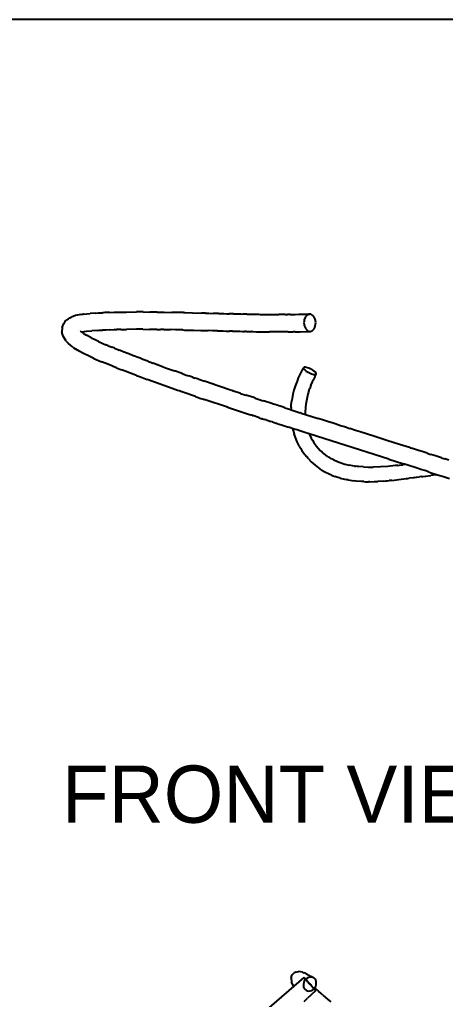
# Model space of a CAD drawing. Header units: millimetres. Extents: x -615 to -131, y -243 to 90.
# Drawn here: x -430.9 to -382.2, y -21.9 to 89.9 of the extents above; entities that cross this region are included whole.
import ezdxf

# ---------------------------------------------------------------- set-up
doc = ezdxf.new("R2010")
doc.units = ezdxf.units.MM
for name, color, linetype in [('BORDER', 7, 'Continuous'), ('HIDDEN', 8, 'Continuous'), ('TEXT', 5, 'Continuous'), ('VISIBLE', 7, 'Continuous')]:
    doc.layers.add(name, color=color, linetype=linetype)

msp = doc.modelspace()

# ---------------------------------------------------------------- linework, layer by layer
at = {"layer": 'BORDER'}
msp.add_lwpolyline([(-615.3, -243.41), (-131.5, -243.41), (-131.5, 89.89), (-615.3, 89.89)], close=True, dxfattribs=at)
at = {"layer": 'HIDDEN'}
for points in [[(-398.19, 55.98), (-398.27, 55.82)], [(-398.09, 56.1), (-398.19, 55.98)], [(-397.98, 56.2), (-398.09, 56.1)], [(-397.85, 56.26), (-397.98, 56.2)], [(-397.72, 56.29), (-397.85, 56.26)], [(-398.36, 55.47), (-398.37, 55.3)], [(-398.37, 55.3), (-398.35, 55.11)], [(-398.33, 55.64), (-398.36, 55.47)], [(-398.35, 55.11), (-398.31, 54.92)], [(-398.27, 55.82), (-398.33, 55.64)], [(-398.31, 54.92), (-398.25, 54.75)], [(-398.25, 54.75), (-398.17, 54.6)], [(-398.17, 54.6), (-398.06, 54.48)], [(-398.06, 54.48), (-397.95, 54.38)], [(-397.95, 54.38), (-397.82, 54.33)], [(-397.82, 54.33), (-397.68, 54.31)], [(-398.4, -20.01), (-398.44, -20.18)], [(-398.33, -19.85), (-398.4, -20.01)], [(-398.24, -19.7), (-398.33, -19.85)], [(-398.17, -19.64), (-398.24, -19.7)], [(-398.44, -20.18), (-398.44, -20.35)], [(-398.44, -20.35), (-398.41, -20.51)], [(-398.41, -20.51), (-398.34, -20.66)], [(-398.34, -20.66), (-398.25, -20.78)], [(-398.25, -20.78), (-398.13, -20.87)], [(-398.13, -20.87), (-397.98, -20.93)], [(-397.98, -20.93), (-397.83, -20.96)], [(-397.83, -20.96), (-397.67, -20.95)], [(-397.67, -20.95), (-397.51, -20.9)], [(-397.51, -20.9), (-397.36, -20.81)], [(-397.36, -20.81), (-397.23, -20.7)], [(-397.23, -20.7), (-397.22, -20.69)]]:
    msp.add_lwpolyline(points, dxfattribs=at)
at = {"layer": 'VISIBLE'}
for points in [[(-425.13, 55.85), (-424.88, 55.97)], [(-424.75, 56.02), (-424.88, 55.97)], [(-424.46, 56.11), (-424.75, 56.02)], [(-423.87, 56.23), (-424.46, 56.11)], [(-423.87, 56.23), (-423.72, 56.26)], [(-423.72, 56.26), (-423.63, 56.27)], [(-423.54, 56.28), (-423.63, 56.27)], [(-423.54, 56.28), (-422.8, 56.36)], [(-422.14, 56.4), (-422.8, 56.36)], [(-422.14, 56.4), (-421.83, 56.42)], [(-421.83, 56.42), (-421.65, 56.43)], [(-421.65, 56.43), (-421.4, 56.44)], [(-421.3, 56.44), (-421.4, 56.44)], [(-421.1, 56.45), (-421.3, 56.44)], [(-420.57, 56.47), (-421.1, 56.45)], [(-420.57, 56.47), (-420.04, 56.49)], [(-420.04, 56.49), (-419.98, 56.49)], [(-419.98, 56.49), (-419.77, 56.49)], [(-419.77, 56.49), (-419.24, 56.51)], [(-419.24, 56.51), (-418.64, 56.52)], [(-418.64, 56.52), (-417.49, 56.53)], [(-416.75, 56.53), (-417.49, 56.53)], [(-416.75, 56.53), (-415.97, 56.52)], [(-415.75, 56.52), (-415.97, 56.52)], [(-415.33, 56.52), (-415.75, 56.52)], [(-415.13, 56.51), (-415.33, 56.52)], [(-415.13, 56.51), (-414.75, 56.51)], [(-414.75, 56.51), (-414.34, 56.5)], [(-414.34, 56.5), (-413.45, 56.48)], [(-412.89, 56.47), (-413.45, 56.48)], [(-412.15, 56.46), (-412.89, 56.47)], [(-412.15, 56.46), (-411.93, 56.45)], [(-411.93, 56.45), (-411.11, 56.43)], [(-411.11, 56.43), (-410.08, 56.4)], [(-409.63, 56.39), (-410.08, 56.4)], [(-409.63, 56.39), (-409.22, 56.38)], [(-409.22, 56.38), (-408.74, 56.37)], [(-408.28, 56.36), (-408.74, 56.37)], [(-408.15, 56.36), (-408.28, 56.36)], [(-408.15, 56.36), (-408.03, 56.35)], [(-408.03, 56.35), (-407.92, 56.35)], [(-407.92, 56.35), (-407.53, 56.34)], [(-407.53, 56.34), (-407.17, 56.33)], [(-407.17, 56.33), (-406.91, 56.33)], [(-406.79, 56.32), (-406.91, 56.33)], [(-406.43, 56.31), (-406.79, 56.32)], [(-406.43, 56.31), (-406.07, 56.31)], [(-406.07, 56.31), (-405.67, 56.3)], [(-405.67, 56.3), (-405.6, 56.3)], [(-405.6, 56.3), (-405.35, 56.29)], [(-405.13, 56.29), (-405.35, 56.29)], [(-404.89, 56.28), (-405.13, 56.29)], [(-404.89, 56.28), (-404.37, 56.27)], [(-404.37, 56.27), (-404.27, 56.27)], [(-404.27, 56.27), (-404.18, 56.27)], [(-404.18, 56.27), (-403.76, 56.26)], [(-403.76, 56.26), (-403.57, 56.26)], [(-403.57, 56.26), (-403.39, 56.25)], [(-403.39, 56.25), (-402.92, 56.25)], [(-402.92, 56.25), (-402.25, 56.24)], [(-402.25, 56.24), (-401.23, 56.24)], [(-401.08, 56.24), (-401.23, 56.24)], [(-400.99, 56.24), (-401.08, 56.24)], [(-400.51, 56.24), (-400.99, 56.24)], [(-400.51, 56.24), (-400.27, 56.24)], [(-399.94, 56.24), (-400.27, 56.24)], [(-399.94, 56.24), (-399.71, 56.24)], [(-399.71, 56.24), (-399.37, 56.25)], [(-399.37, 56.25), (-398.94, 56.26)], [(-398.94, 56.26), (-398.82, 56.26)], [(-398.82, 56.26), (-397.72, 56.29)], [(-397.59, 56.28), (-397.72, 56.29)], [(-397.47, 56.22), (-397.59, 56.28)], [(-397.35, 56.14), (-397.47, 56.22)], [(-397.24, 56.02), (-397.35, 56.14)], [(-397.16, 55.87), (-397.24, 56.02)], [(-426, 54.75), (-425.82, 55.22)], [(-425.67, 55.43), (-425.82, 55.22)], [(-425.67, 55.43), (-425.49, 55.61)], [(-425.34, 55.72), (-425.49, 55.61)], [(-425.34, 55.72), (-425.28, 55.76)], [(-425.28, 55.76), (-425.13, 55.85)], [(-397.09, 55.7), (-397.16, 55.87)], [(-397.14, 54.76), (-397.08, 54.94)], [(-397.05, 55.51), (-397.09, 55.7)], [(-397.08, 54.94), (-397.04, 55.12)], [(-397.03, 55.32), (-397.05, 55.51)], [(-397.04, 55.12), (-397.03, 55.32)], [(-426, 54.75), (-426.02, 54.24)], [(-425.89, 53.77), (-426.02, 54.24)], [(-425.66, 53.38), (-425.89, 53.77)], [(-424.07, 54.55), (-424.07, 54.56)], [(-423.92, 54.38), (-423.94, 54.39)], [(-423.92, 54.38), (-423.81, 54.28)], [(-423.81, 54.28), (-423.61, 54.12)], [(-423.74, 54.25), (-423.76, 54.24)], [(-423.74, 54.25), (-423.52, 54.29)], [(-423.54, 54.07), (-423.61, 54.12)], [(-423.54, 54.07), (-423.23, 53.87)], [(-423.52, 54.29), (-423.4, 54.3)], [(-423.4, 54.3), (-423.22, 54.33)], [(-422.62, 53.53), (-423.23, 53.87)], [(-423.22, 54.33), (-422.62, 54.39)], [(-421.94, 54.43), (-422.62, 54.39)], [(-421.94, 54.43), (-421.78, 54.44)], [(-421.78, 54.44), (-421.57, 54.45)], [(-421.57, 54.45), (-421.37, 54.46)], [(-421.25, 54.46), (-421.37, 54.46)], [(-421.02, 54.47), (-421.25, 54.46)], [(-420.6, 54.49), (-421.02, 54.47)], [(-420.6, 54.49), (-420.03, 54.51)], [(-419.98, 54.51), (-420.03, 54.51)], [(-419.98, 54.51), (-419.74, 54.51)], [(-419.28, 54.52), (-419.74, 54.51)], [(-419.28, 54.52), (-419.26, 54.53)], [(-419.26, 54.53), (-419.2, 54.53)], [(-419.2, 54.53), (-418.64, 54.54)], [(-417.5, 54.55), (-418.64, 54.54)], [(-416.78, 54.55), (-417.5, 54.55)], [(-416.78, 54.55), (-416.01, 54.54)], [(-415.78, 54.54), (-416.01, 54.54)], [(-415.39, 54.54), (-415.78, 54.54)], [(-415.18, 54.53), (-415.39, 54.54)], [(-415.18, 54.53), (-414.77, 54.53)], [(-414.39, 54.52), (-414.77, 54.53)], [(-414.39, 54.52), (-413.6, 54.51)], [(-413.05, 54.5), (-413.6, 54.51)], [(-412.19, 54.48), (-413.05, 54.5)], [(-412.19, 54.48), (-412, 54.47)], [(-412, 54.47), (-410.98, 54.45)], [(-410.98, 54.45), (-410.15, 54.43)], [(-410.15, 54.43), (-409.74, 54.42)], [(-409.74, 54.42), (-409.3, 54.4)], [(-408.81, 54.39), (-409.3, 54.4)], [(-408.35, 54.38), (-408.81, 54.39)], [(-408.24, 54.38), (-408.35, 54.38)], [(-408.24, 54.38), (-408.1, 54.37)], [(-408.1, 54.37), (-407.98, 54.37)], [(-407.98, 54.37), (-407.62, 54.36)], [(-407.62, 54.36), (-407.24, 54.35)], [(-407.24, 54.35), (-406.99, 54.35)], [(-406.99, 54.35), (-406.86, 54.34)], [(-406.52, 54.34), (-406.86, 54.34)], [(-406.52, 54.34), (-406.14, 54.33)], [(-406.14, 54.33), (-405.75, 54.32)], [(-405.75, 54.32), (-405.68, 54.32)], [(-405.68, 54.32), (-405.4, 54.31)], [(-405.4, 54.31), (-405.15, 54.31)], [(-404.96, 54.3), (-405.15, 54.31)], [(-404.96, 54.3), (-404.87, 54.3)], [(-404.87, 54.3), (-404.33, 54.29)], [(-404.26, 54.29), (-404.33, 54.29)], [(-404.26, 54.29), (-403.81, 54.28)], [(-403.81, 54.28), (-403.66, 54.28)], [(-403.66, 54.28), (-403.46, 54.28)], [(-403.46, 54.28), (-402.95, 54.27)], [(-402.95, 54.27), (-402.29, 54.26)], [(-401.26, 54.26), (-402.29, 54.26)], [(-401.11, 54.26), (-401.26, 54.26)], [(-401.01, 54.26), (-401.11, 54.26)], [(-400.52, 54.26), (-401.01, 54.26)], [(-400.18, 54.26), (-400.52, 54.26)], [(-400.18, 54.26), (-399.94, 54.26)], [(-399.94, 54.26), (-399.6, 54.27)], [(-399.37, 54.27), (-399.6, 54.27)], [(-399.37, 54.27), (-398.91, 54.28)], [(-398.91, 54.28), (-398.8, 54.28)], [(-398.8, 54.28), (-397.68, 54.31)], [(-397.68, 54.31), (-397.56, 54.33)], [(-397.56, 54.33), (-397.43, 54.39)], [(-397.43, 54.39), (-397.32, 54.48)], [(-397.32, 54.48), (-397.22, 54.61)], [(-397.22, 54.61), (-397.14, 54.76)], [(-425.52, 53.2), (-425.66, 53.38)], [(-425.52, 53.2), (-425.3, 52.96)], [(-425.02, 52.7), (-425.3, 52.96)], [(-424.96, 52.66), (-425.02, 52.7)], [(-424.86, 52.58), (-424.96, 52.66)], [(-424.72, 52.48), (-424.86, 52.58)], [(-422.62, 53.53), (-422.6, 53.52)], [(-422.41, 53.42), (-422.6, 53.52)], [(-422.29, 53.37), (-422.41, 53.42)], [(-421.84, 53.16), (-422.29, 53.37)], [(-421.84, 53.16), (-421.33, 52.93)], [(-421.33, 52.93), (-421.01, 52.79)], [(-420.72, 52.67), (-421.01, 52.79)], [(-420.72, 52.67), (-420.3, 52.5)], [(-424.72, 52.48), (-424.43, 52.29)], [(-423.96, 52.03), (-424.43, 52.29)], [(-423.62, 51.82), (-423.96, 52.03)], [(-422.83, 51.43), (-423.62, 51.82)], [(-420.01, 52.38), (-420.3, 52.5)], [(-420.01, 52.38), (-419.65, 52.24)], [(-419.65, 52.24), (-419.5, 52.18)], [(-419.35, 52.12), (-419.5, 52.18)], [(-419.03, 51.99), (-419.35, 52.12)], [(-418.48, 51.78), (-419.03, 51.99)], [(-418.38, 51.74), (-418.48, 51.78)], [(-417.96, 51.58), (-418.38, 51.74)], [(-417.63, 51.45), (-417.96, 51.58)], [(-417.42, 51.37), (-417.63, 51.45)], [(-422.61, 51.33), (-422.83, 51.43)], [(-422.39, 51.23), (-422.61, 51.33)], [(-422.39, 51.23), (-421.49, 50.85)], [(-420.97, 50.63), (-421.49, 50.85)], [(-420.32, 50.37), (-420.97, 50.63)], [(-420.17, 50.31), (-420.32, 50.37)], [(-417.1, 51.25), (-417.42, 51.37)], [(-416.77, 51.12), (-417.1, 51.25)], [(-416.44, 51), (-416.77, 51.12)], [(-416.13, 50.88), (-416.44, 51)], [(-416.13, 50.88), (-415.9, 50.8)], [(-415.9, 50.8), (-415.59, 50.68)], [(-415.13, 50.51), (-415.59, 50.68)], [(-415.04, 50.48), (-415.13, 50.51)], [(-415.04, 50.48), (-414.54, 50.3)], [(-420.09, 50.28), (-420.17, 50.31)], [(-419.77, 50.16), (-420.09, 50.28)], [(-419.77, 50.16), (-419.2, 49.94)], [(-419.11, 49.9), (-419.2, 49.94)], [(-418.78, 49.77), (-419.11, 49.9)], [(-417.82, 49.41), (-418.78, 49.77)], [(-417.49, 49.28), (-417.82, 49.41)], [(-417.49, 49.28), (-417.17, 49.16)], [(-414.54, 50.3), (-414.17, 50.17)], [(-414.17, 50.17), (-413.16, 49.81)], [(-412.27, 49.49), (-413.16, 49.81)], [(-412.27, 49.49), (-412.03, 49.41)], [(-412.03, 49.41), (-411.81, 49.33)], [(-411.81, 49.33), (-411.66, 49.28)], [(-411.66, 49.28), (-411.54, 49.24)], [(-411.35, 49.17), (-411.54, 49.24)], [(-398.84, 49.39), (-399.02, 49)], [(-398.72, 49.64), (-398.84, 49.39)], [(-398.53, 49.99), (-398.72, 49.64)], [(-398.53, 49.99), (-398.44, 50.17)], [(-398.4, 50.2), (-398.44, 50.17)], [(-398.44, 50.17), (-398.44, 50.11)], [(-398.44, 50.17), (-398.44, 50.17)], [(-398.44, 50.11), (-398.41, 50.04)], [(-398.41, 50.04), (-398.34, 49.96)], [(-398.33, 50.22), (-398.4, 50.2)], [(-398.34, 49.96), (-398.25, 49.88)], [(-398.24, 50.22), (-398.33, 50.22)], [(-398.25, 49.88), (-398.12, 49.79)], [(-398.11, 50.2), (-398.24, 50.22)], [(-398.12, 49.79), (-397.98, 49.69)], [(-397.97, 50.16), (-398.11, 50.2)], [(-397.98, 49.69), (-397.83, 49.61)], [(-397.81, 50.1), (-397.97, 50.16)], [(-397.83, 49.61), (-397.67, 49.53)], [(-397.65, 50.03), (-397.81, 50.1)], [(-397.67, 49.53), (-397.51, 49.47)], [(-397.49, 49.95), (-397.65, 50.03)], [(-397.51, 49.47), (-397.36, 49.42)], [(-397.35, 49.86), (-397.49, 49.95)], [(-397.36, 49.42), (-397.23, 49.39)], [(-397.21, 49.77), (-397.35, 49.86)], [(-397.23, 49.39), (-397.11, 49.38)], [(-397.1, 49.68), (-397.21, 49.77)], [(-397.12, 49.15), (-397.08, 49.22)], [(-397.11, 49.38), (-397.03, 49.38)], [(-397.02, 49.6), (-397.1, 49.68)], [(-397.08, 49.22), (-396.96, 49.43)], [(-397.03, 49.38), (-396.98, 49.41)], [(-396.97, 49.52), (-397.02, 49.6)], [(-396.98, 49.41), (-396.96, 49.43)], [(-396.96, 49.49), (-396.97, 49.52)], [(-396.96, 49.46), (-396.96, 49.49)], [(-396.96, 49.43), (-396.96, 49.46)], [(-417.17, 49.16), (-416.86, 49.04)], [(-416.86, 49.04), (-416.29, 48.83)], [(-413.44, 47.8), (-416.29, 48.83)], [(-411.11, 49.09), (-411.35, 49.17)], [(-411.11, 49.09), (-410.81, 48.99)], [(-410.53, 48.89), (-410.81, 48.99)], [(-410.39, 48.85), (-410.53, 48.89)], [(-410.39, 48.85), (-409.75, 48.63)], [(-408.76, 48.29), (-409.75, 48.63)], [(-408.72, 48.28), (-408.76, 48.29)], [(-408.54, 48.22), (-408.72, 48.28)], [(-407.4, 47.84), (-408.54, 48.22)], [(-399.16, 48.64), (-399.37, 48.06)], [(-399.02, 49), (-399.16, 48.64)], [(-397.58, 48.17), (-397.72, 47.8)], [(-397.58, 48.17), (-397.45, 48.46)], [(-397.45, 48.46), (-397.31, 48.76)], [(-397.14, 49.11), (-397.31, 48.76)], [(-397.12, 49.15), (-397.14, 49.11)], [(-412.8, 47.58), (-413.44, 47.8)], [(-412.61, 47.52), (-412.8, 47.58)], [(-412.32, 47.42), (-412.61, 47.52)], [(-411.54, 47.15), (-412.32, 47.42)], [(-411.35, 47.08), (-411.54, 47.15)], [(-410.77, 46.88), (-411.35, 47.08)], [(-407.33, 47.81), (-407.4, 47.84)], [(-406.99, 47.7), (-407.33, 47.81)], [(-406.49, 47.53), (-406.99, 47.7)], [(-406.49, 47.53), (-406.42, 47.51)], [(-405.7, 47.27), (-406.42, 47.51)], [(-405.61, 47.24), (-405.7, 47.27)], [(-405.61, 47.24), (-405.13, 47.09)], [(-405.13, 47.09), (-405.03, 47.05)], [(-404.11, 46.75), (-405.03, 47.05)], [(-399.63, 47.13), (-399.77, 46.41)], [(-399.52, 47.59), (-399.63, 47.13)], [(-399.37, 48.06), (-399.52, 47.59)], [(-397.93, 47.15), (-398.1, 46.38)], [(-397.86, 47.39), (-397.93, 47.15)], [(-397.81, 47.55), (-397.86, 47.39)], [(-397.81, 47.55), (-397.72, 47.8)], [(-410.77, 46.88), (-410.59, 46.82)], [(-410.59, 46.82), (-410.14, 46.67)], [(-410.14, 46.67), (-410, 46.62)], [(-410, 46.62), (-409.86, 46.57)], [(-409.86, 46.57), (-409.77, 46.54)], [(-409.56, 46.47), (-409.77, 46.54)], [(-407.23, 45.69), (-409.56, 46.47)], [(-403.94, 46.69), (-404.11, 46.75)], [(-403.94, 46.69), (-403.27, 46.47)], [(-403.27, 46.47), (-403.17, 46.44)], [(-403.17, 46.44), (-403, 46.39)], [(-402.05, 46.08), (-403, 46.39)], [(-401.97, 46.05), (-402.05, 46.08)], [(-401.86, 46.02), (-401.97, 46.05)], [(-401.71, 45.97), (-401.86, 46.02)], [(-401.43, 45.88), (-401.71, 45.97)], [(-401.25, 45.82), (-401.43, 45.88)], [(-399.85, 45.64), (-399.82, 45.93)], [(-399.82, 45.93), (-399.77, 46.41)], [(-398.16, 46.02), (-398.2, 45.68)], [(-398.1, 46.38), (-398.16, 46.02)], [(-407.15, 45.67), (-407.23, 45.69)], [(-407.08, 45.65), (-407.15, 45.67)], [(-407.08, 45.65), (-406.98, 45.61)], [(-406.98, 45.61), (-406.88, 45.58)], [(-406.88, 45.58), (-404.48, 44.79)], [(-404.25, 44.71), (-404.48, 44.79)], [(-400.84, 45.69), (-401.25, 45.82)], [(-400.55, 45.59), (-400.84, 45.69)], [(-400.55, 45.59), (-400.03, 45.42)], [(-400.03, 45.42), (-399.71, 45.32)], [(-399.85, 45.64), (-399.86, 45.37)], [(-399.71, 45.32), (-399.36, 45.21)], [(-399.36, 45.21), (-398.79, 45.03)], [(-398.68, 44.99), (-398.79, 45.03)], [(-398.68, 44.99), (-397.96, 44.76)], [(-398.2, 45.68), (-398.22, 45.02)], [(-398.22, 45.02), (-398.22, 44.84)], [(-397.96, 44.76), (-397.57, 44.63)], [(-404.25, 44.71), (-404.21, 44.7)], [(-403.57, 44.49), (-404.21, 44.7)], [(-403.5, 44.47), (-403.57, 44.49)], [(-403.47, 44.46), (-403.5, 44.47)], [(-403.47, 44.46), (-403.13, 44.35)], [(-403.1, 44.34), (-403.13, 44.35)], [(-403.1, 44.34), (-402.86, 44.26)], [(-402.7, 44.21), (-402.86, 44.26)], [(-402.7, 44.21), (-402.45, 44.13)], [(-402.45, 44.13), (-402.16, 44.03)], [(-401.98, 43.98), (-402.16, 44.03)], [(-401.98, 43.98), (-401.58, 43.84)], [(-401.48, 43.81), (-401.58, 43.84)], [(-401.48, 43.81), (-401.19, 43.72)], [(-401.19, 43.72), (-400.84, 43.61)], [(-400.84, 43.61), (-400.13, 43.38)], [(-397.57, 44.63), (-396.75, 44.37)], [(-396.01, 44.14), (-396.75, 44.37)], [(-395.55, 43.99), (-396.01, 44.14)], [(-395.15, 43.86), (-395.55, 43.99)], [(-394.81, 43.76), (-395.15, 43.86)], [(-394.51, 43.66), (-394.81, 43.76)], [(-394.18, 43.55), (-394.51, 43.66)], [(-399.48, 43.17), (-400.13, 43.38)], [(-399.6, 43), (-399.65, 43.22)], [(-399.6, 43), (-399.49, 42.63)], [(-399.35, 42.21), (-399.49, 42.63)], [(-399.13, 43.06), (-399.48, 43.17)], [(-398.86, 42.97), (-399.13, 43.06)], [(-398.6, 42.89), (-398.86, 42.97)], [(-398.28, 42.79), (-398.6, 42.89)], [(-397.78, 42.63), (-398.28, 42.79)], [(-388.67, 39.73), (-397.78, 42.63)], [(-397.76, 42.62), (-397.54, 42.13)], [(-393.88, 43.46), (-394.18, 43.55)], [(-393.48, 43.33), (-393.88, 43.46)], [(-393.48, 43.33), (-393.12, 43.22)], [(-392.5, 43.02), (-393.12, 43.22)], [(-391.94, 42.84), (-392.5, 43.02)], [(-390.27, 42.31), (-391.94, 42.84)], [(-399.14, 41.71), (-399.35, 42.21)], [(-398.87, 41.18), (-399.14, 41.71)], [(-397.54, 42.13), (-397.41, 41.89)], [(-397.41, 41.89), (-397.26, 41.65)], [(-397.26, 41.65), (-396.99, 41.26)], [(-388.78, 41.84), (-390.27, 42.31)], [(-387.47, 41.42), (-388.78, 41.84)], [(-386.32, 41.06), (-387.47, 41.42)], [(-398.87, 41.18), (-398.73, 40.93)], [(-398.73, 40.93), (-398.61, 40.73)], [(-398.61, 40.73), (-398.32, 40.32)], [(-398.32, 40.32), (-398.25, 40.22)], [(-396.99, 41.26), (-396.51, 40.72)], [(-396.51, 40.72), (-396.3, 40.52)], [(-395.68, 40.05), (-396.3, 40.52)], [(-386.2, 41.02), (-386.32, 41.06)], [(-386.2, 41.02), (-386.08, 40.98)], [(-385.42, 40.77), (-386.08, 40.98)], [(-384.75, 40.56), (-385.42, 40.77)], [(-384.41, 40.45), (-384.75, 40.56)], [(-384.22, 40.39), (-384.41, 40.45)], [(-384.22, 40.39), (-383.89, 40.28)], [(-383.6, 40.19), (-383.89, 40.28)], [(-398.25, 40.22), (-398.08, 40.02)], [(-397.86, 39.76), (-398.08, 40.02)], [(-397.86, 39.76), (-397.55, 39.44)], [(-397.55, 39.44), (-397.11, 39.05)], [(-395.68, 40.05), (-395.64, 40.02)], [(-395.64, 40.02), (-395.56, 39.97)], [(-395.47, 39.92), (-395.56, 39.97)], [(-395.21, 39.76), (-395.47, 39.92)], [(-395.05, 39.68), (-395.21, 39.76)], [(-395.05, 39.68), (-394.45, 39.41)], [(-394.45, 39.41), (-394.35, 39.38)], [(-394.35, 39.38), (-393.69, 39.16)], [(-393.69, 39.16), (-393.18, 39.04)], [(-388.67, 39.73), (-387, 39.2)], [(-385.68, 38.78), (-387, 39.2)], [(-383.22, 40.07), (-383.6, 40.19)], [(-382.88, 39.96), (-383.22, 40.07)], [(-382.66, 39.89), (-382.88, 39.96)], [(-382.66, 39.89), (-382.28, 39.77)], [(-381.84, 39.63), (-382.28, 39.77)], [(-397.11, 39.05), (-397.04, 39)], [(-397.04, 39), (-396.54, 38.63)], [(-396.33, 38.49), (-396.54, 38.63)], [(-396.33, 38.49), (-395.99, 38.29)], [(-395.99, 38.29), (-395.51, 38.04)], [(-395.51, 38.04), (-395.34, 37.97)], [(-392.81, 38.98), (-393.18, 39.04)], [(-392.6, 38.94), (-392.81, 38.98)], [(-392.6, 38.94), (-392.45, 38.92)], [(-392.24, 38.9), (-392.45, 38.92)], [(-392.14, 38.89), (-392.24, 38.9)], [(-391.57, 38.84), (-392.14, 38.89)], [(-391.57, 38.84), (-391, 38.82)], [(-391, 38.82), (-390.47, 38.82)], [(-388.79, 38.91), (-390.47, 38.82)], [(-387.94, 38.99), (-388.79, 38.91)], [(-387.64, 39.02), (-387.94, 38.99)], [(-387.64, 39.02), (-387.47, 39.04)], [(-387.47, 39.04), (-387.06, 39.09)], [(-386.78, 39.13), (-387.06, 39.09)], [(-385.56, 38.74), (-385.68, 38.78)], [(-384.89, 38.53), (-385.56, 38.74)], [(-384.56, 38.42), (-384.89, 38.53)], [(-384.23, 38.31), (-384.56, 38.42)], [(-384.23, 38.31), (-383.84, 38.19)], [(-383.84, 38.19), (-383.12, 37.96)], [(-395.34, 37.97), (-395.21, 37.91)], [(-395.21, 37.91), (-394.83, 37.76)], [(-394.72, 37.72), (-394.83, 37.76)], [(-394.22, 37.57), (-394.72, 37.72)], [(-394.22, 37.57), (-394.07, 37.53)], [(-394.07, 37.53), (-393.55, 37.4)], [(-393.45, 37.38), (-393.55, 37.4)], [(-393.31, 37.36), (-393.45, 37.38)], [(-393.31, 37.36), (-392.92, 37.29)], [(-392.92, 37.29), (-392.59, 37.25)], [(-392.42, 37.23), (-392.59, 37.25)], [(-391.8, 37.18), (-392.42, 37.23)], [(-391.55, 37.17), (-391.8, 37.18)], [(-391.55, 37.17), (-391.35, 37.16)], [(-391.35, 37.16), (-391.13, 37.16)], [(-391.13, 37.16), (-390.99, 37.16)], [(-390.85, 37.16), (-390.99, 37.16)], [(-390.85, 37.16), (-390.35, 37.17)], [(-390.35, 37.17), (-389.94, 37.18)], [(-389.33, 37.22), (-389.94, 37.18)], [(-389.33, 37.22), (-389.03, 37.25)], [(-389.03, 37.25), (-388.86, 37.26)], [(-388.86, 37.26), (-388.63, 37.28)], [(-388.54, 37.29), (-388.63, 37.28)], [(-388.32, 37.31), (-388.54, 37.29)], [(-388.32, 37.31), (-388.08, 37.34)], [(-388.08, 37.34), (-387.52, 37.4)], [(-387.52, 37.4), (-386.7, 37.51)], [(-386.7, 37.51), (-386.52, 37.53)], [(-386.52, 37.53), (-386.35, 37.55)], [(-385.84, 37.62), (-386.35, 37.55)], [(-385.7, 37.64), (-385.84, 37.62)], [(-385.7, 37.64), (-385.51, 37.66)], [(-385.51, 37.66), (-385.18, 37.71)], [(-384.95, 37.74), (-385.18, 37.71)], [(-384.95, 37.74), (-384.8, 37.76)], [(-384.8, 37.76), (-384.5, 37.8)], [(-384.5, 37.8), (-384.46, 37.8)], [(-384.46, 37.8), (-383.86, 37.88)], [(-383.36, 37.94), (-383.86, 37.88)], [(-383.36, 37.94), (-383.14, 37.97)], [(-383.12, 37.96), (-382.71, 37.83)], [(-382.71, 37.83), (-382.31, 37.7)], [(-382.31, 37.7), (-381.75, 37.52)], [(-399.65, -19.05), (-399.49, -18.9)], [(-399.3, -18.8), (-399.49, -18.9)], [(-399.3, -18.8), (-399, -18.73)], [(-398.52, -18.81), (-399, -18.73)], [(-398.52, -18.81), (-398.34, -18.88)], [(-398.15, -18.97), (-398.34, -18.88)], [(-398.15, -18.97), (-397.82, -19.14)], [(-398.37, -19.43), (-406.93, -26.81)], [(-399.85, -19.47), (-399.75, -19.2)], [(-399.85, -19.47), (-399.81, -19.95)], [(-399.52, -20.43), (-399.81, -19.95)], [(-399.75, -19.2), (-399.71, -19.13)], [(-399.71, -19.13), (-399.65, -19.05)], [(-398.36, -19.45), (-398.37, -19.43)], [(-398.37, -19.43), (-398.35, -19.45)], [(-398.33, -19.48), (-398.36, -19.45)], [(-398.35, -19.45), (-398.31, -19.49)], [(-398.27, -19.55), (-398.33, -19.48)], [(-398.31, -19.49), (-398.25, -19.55)], [(-398.19, -19.63), (-398.27, -19.55)], [(-398.25, -19.55), (-398.17, -19.65)], [(-398.09, -19.74), (-398.19, -19.63)], [(-398.11, -19.57), (-398.17, -19.64)], [(-398.17, -19.65), (-398.06, -19.76)], [(-397.97, -19.47), (-398.11, -19.57)], [(-397.98, -19.87), (-398.09, -19.74)], [(-398.06, -19.76), (-397.95, -19.88)], [(-397.85, -20.01), (-397.98, -19.87)], [(-397.81, -19.41), (-397.97, -19.47)], [(-397.95, -19.88), (-397.82, -20.02)], [(-397.72, -20.15), (-397.85, -20.01)], [(-397.82, -19.14), (-397.56, -19.29)], [(-397.82, -20.02), (-397.69, -20.17)], [(-397.65, -19.38), (-397.81, -19.41)], [(-397.49, -19.38), (-397.65, -19.38)], [(-397.27, -19.46), (-397.56, -19.29)], [(-397.35, -19.42), (-397.49, -19.38)], [(-397.27, -19.46), (-397.35, -19.42)], [(-397.21, -19.5), (-397.27, -19.46)], [(-397.1, -19.61), (-397.21, -19.5)], [(-397.02, -19.74), (-397.1, -19.61)], [(-396.97, -19.89), (-397.02, -19.74)], [(-396.98, -20.24), (-396.96, -20.07)], [(-396.96, -19.98), (-396.97, -19.89)], [(-396.96, -20.07), (-396.96, -19.98)], [(-397.59, -20.3), (-397.72, -20.15)], [(-397.69, -20.17), (-397.56, -20.31)], [(-397.47, -20.43), (-397.59, -20.3)], [(-397.03, -20.9), (-397.57, -21.43)], [(-397.56, -20.31), (-397.43, -20.45)], [(-397.35, -20.56), (-397.47, -20.43)], [(-397.43, -20.45), (-397.32, -20.58)], [(-397.24, -20.68), (-397.35, -20.56)], [(-397.32, -20.58), (-397.22, -20.69)], [(-397.16, -20.77), (-397.24, -20.68)], [(-397.22, -20.69), (-397.11, -20.56)], [(-397.22, -20.69), (-397.14, -20.78)], [(-397.09, -20.84), (-397.16, -20.77)], [(-397.14, -20.78), (-397.08, -20.85)], [(-397.12, -20.57), (-397.08, -20.62)], [(-397.11, -20.56), (-397.03, -20.4)], [(-397.05, -20.88), (-397.09, -20.84)], [(-397.08, -20.62), (-396.71, -20.96)], [(-397.08, -20.85), (-397.04, -20.89)], [(-397.03, -20.9), (-397.05, -20.88)], [(-397.04, -20.89), (-397.03, -20.9)], [(-397.03, -20.4), (-396.98, -20.24)], [(-396.41, -21.24), (-396.71, -20.96)], [(-396.2, -21.42), (-396.41, -21.24)], [(-398.35, -22.17), (-397.95, -21.79)], [(-397.57, -21.43), (-397.95, -21.79)], [(-396.2, -21.42), (-395.66, -21.91)], [(-395.66, -21.91), (-395.31, -22.21)]]:
    msp.add_lwpolyline(points, dxfattribs=at)

# ---------------------------------------------------------------- texts
at = {"layer": 'TEXT'}
msp.add_text('FRONT VIEW', height=6.529, dxfattribs=at).set_placement((-426.02, -1.76))

doc.saveas('drawing.dxf')
